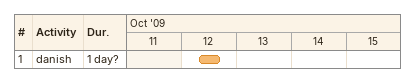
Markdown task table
| ID | Task | Duration | Start | Finish |
|---|---|---|---|---|
| 1 | danish | 1d? | 2009-10-12 | 2009-10-12 |
